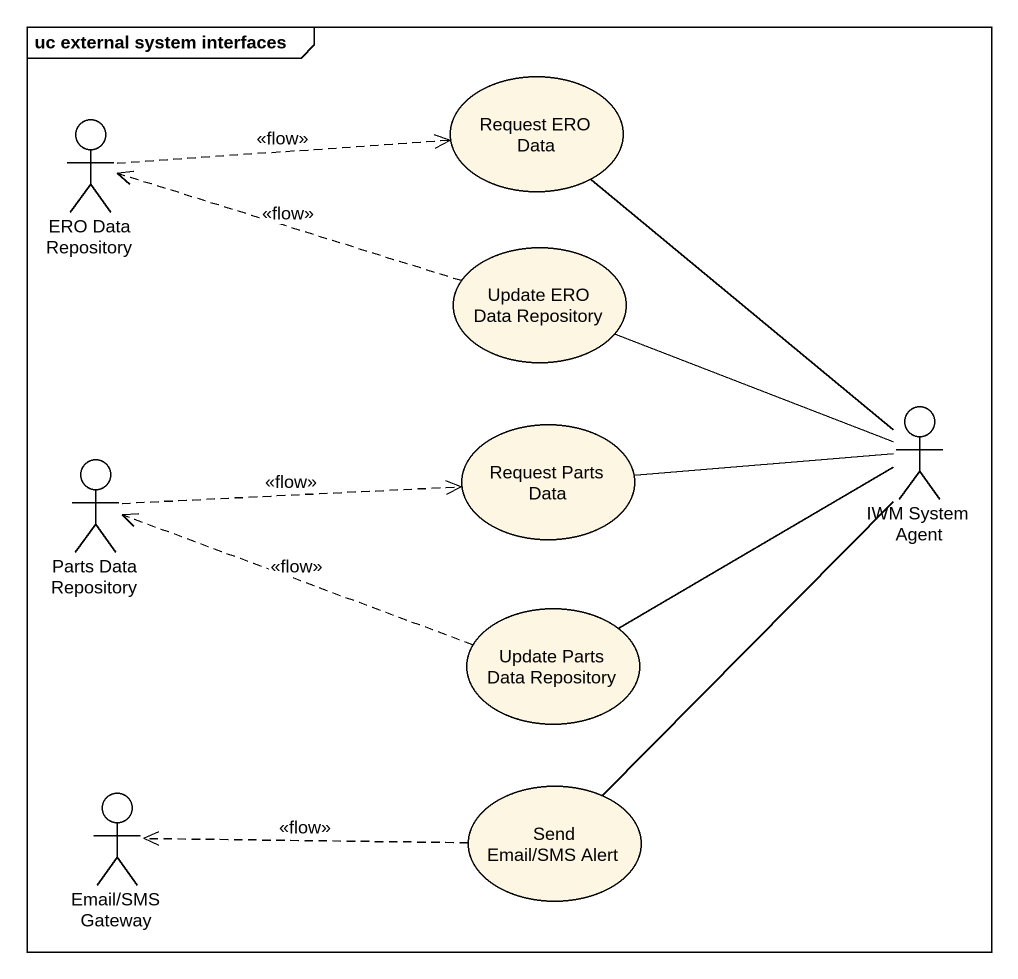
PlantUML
@startuml
mainframe uc external system interfaces
usecase "Request ERO Data" as Request_ERO_Data
actor "ERO Data Repository" as ERO_Data_Repository
usecase "Update ERO Data Repository" as Update_ERO_Data_Repository
actor "IWM System Agent" as IWM_System_Agent
actor "Parts Data Repository" as Parts_Data_Repository
usecase "Request Parts Data" as Request_Parts_Data
usecase "Update Parts Data Repository" as Update_Parts_Data_Repository
usecase "Send Email/SMS Alert" as Send_Email_SMS_Alert
actor "Email/SMS Gateway" as Email_SMS_Gateway
ERO_Data_Repository .right.> Request_ERO_Data : <<flow>>
Update_ERO_Data_Repository .left.> ERO_Data_Repository : <<flow>>
IWM_System_Agent -up- Request_ERO_Data
IWM_System_Agent -left- Update_ERO_Data_Repository
IWM_System_Agent -left- Request_Parts_Data
IWM_System_Agent -left- Update_Parts_Data_Repository
IWM_System_Agent -- Send_Email_SMS_Alert
Parts_Data_Repository .right.> Request_Parts_Data : <<flow>>
Update_Parts_Data_Repository .left.> Parts_Data_Repository : <<flow>>
Send_Email_SMS_Alert .left.> Email_SMS_Gateway : <<flow>>
@enduml
